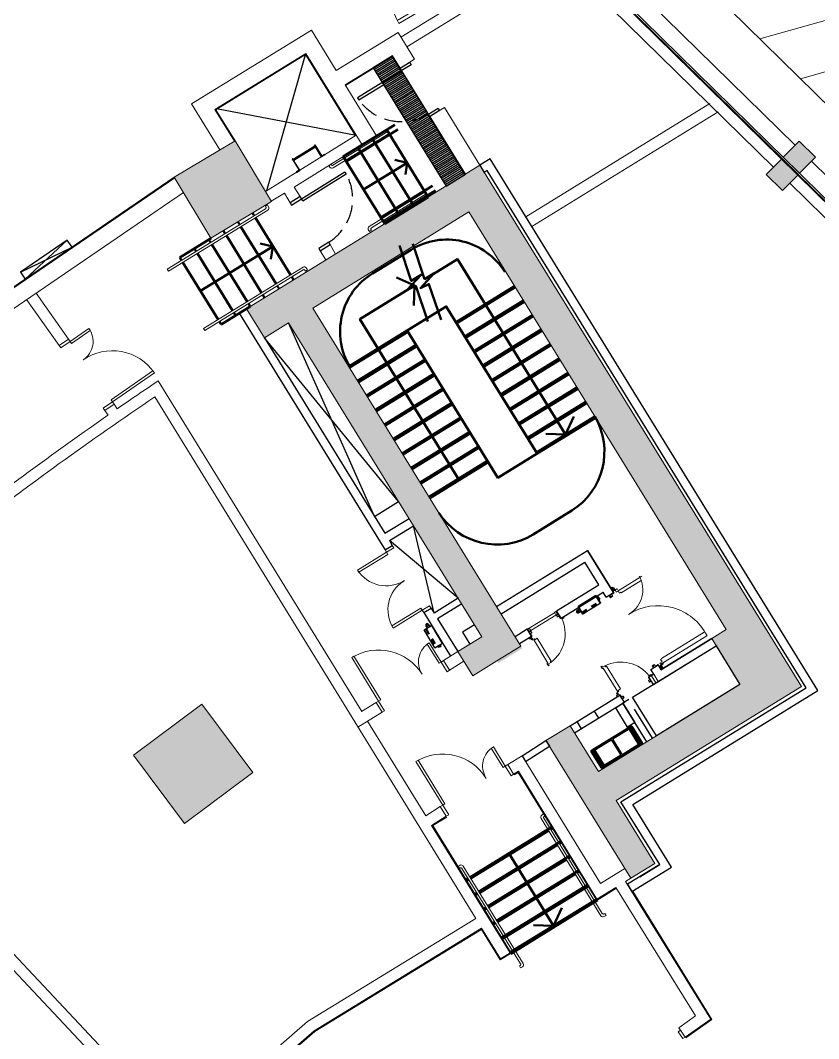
# Model space of a CAD drawing. Header units: centimetres. Extents: x 139057 to 200038, y 34824 to 80516.
# Drawn here: x 166474 to 167881, y 57328 to 59123 of the extents above; entities that cross this region are included whole.
import ezdxf

# ---------------------------------------------------------------- set-up
doc = ezdxf.new("R2010")
doc.units = ezdxf.units.CM
doc.header["$LTSCALE"] = 100
doc.linetypes.add('Dash Small (2)', pattern=[2, 1, -1])
doc.linetypes.add('mech-124$0$HIDDEN2', pattern=[4.7625, 3.175, -1.5875])
doc.layers.get('0').update_dxf_attribs({"lineweight": 0})
for name, color, linetype in [('151_PC_B_L4-9$0$A-SI', 50, 'Continuous'), ('_retini_strutture', 7, 'Continuous'), ('A-50-CAMP-GRIGLIE', 8, 'Continuous'), ('A-CAVEDI', 1, 'Continuous'), ('A-DOOR-INTR', 13, 'Continuous'), ('A-GRAFICA', 253, 'Continuous'), ('A-MCLS3-15', 50, 'Continuous'), ('A-MCLS4-12', 61, 'Continuous'), ('A-SCALE', 5, 'Continuous'), ('A-SI-PORTE', 5, 'Continuous'), ('A-Strutt a vista', 1, 'Continuous'), ('E-FOROMETRIE-FLOR', 1, 'Continuous'), ('mech-124$0$A-DOOR', 1, 'Continuous'), ('mech-124$0$A-DOOR-SWING', 7, 'mech-124$0$HIDDEN2'), ('mech-124$0$A-STEL-MISC', 1, 'Continuous')]:
    doc.layers.add(name, color=color, linetype=linetype)
for name, color, linetype, lineweight in [('410_STRUTTURE_001-AM_0', 7, 'Continuous', 0), ('430_TAVOLATI_001-AM_0', 3, 'Continuous', 0), ('440_SIMBOLI_001-AM_0', 31, 'Continuous', 0), ('441_SERRAMENTI_001-AM_0', 1, 'Continuous', 0), ('448_SCALE_001-AM_0', 216, 'Continuous', 50)]:
    doc.layers.add(name, color=color, linetype=linetype, lineweight=lineweight)
doc.layers.add('A-REI-SHUNT', color=7, linetype='Continuous', true_color=0xf70000)

# ---------------------------------------------------------------- blocks, each defined once
blk = doc.blocks.new('FLPL-A-P1$0$leafmet')
at = {"color": 0, "linetype": 'ByBlock'}
blk.add_lwpolyline([(0, 0), (44, 0), (44, 1), (0, 1)], close=True, dxfattribs=at)
blk = doc.blocks.new('mech-124$0$leafmet')
at = {"color": 0, "linetype": 'ByBlock'}
blk.add_lwpolyline([(0, 0), (44, 0), (44, 1), (0, 1)], close=True, dxfattribs=at)
blk = doc.blocks.new('mech-124$0$900-DOOR')
at = {"layer": 'mech-124$0$A-DOOR', "extrusion": (2.30018e-10, -5.36838e-09, 1)}
blk.add_lwpolyline([(-50, 0), (0, 0), (0, 209), (-50, 209)], close=True, dxfattribs=at)
at = {"layer": 'mech-124$0$A-DOOR', "extrusion": (2.30018e-10, -5.36838e-09, 1), "elevation": 0}
blk.add_lwpolyline([(900, 0), (950, 0), (950, 209), (900, 209)], close=True, dxfattribs=at)
at = {"layer": 'mech-124$0$A-DOOR-SWING'}
blk.add_arc((0, 209, 0), 900, 0, 90, dxfattribs=at)
at = {"layer": 'mech-124$0$A-DOOR', "extrusion": (-2.30018e-10, 5.36838e-09, -1), "yscale": 900.0000000000001, "zscale": -1}
blk.add_blockref('mech-124$0$leafmet', (-44, 209, 0), dxfattribs=at)
blk = doc.blocks.new('mech-124$0$STEL-LAD')
at = {"layer": 'mech-124$0$A-STEL-MISC'}
for p, q in [((391, -585), (258, -156)), ((410, -580), (277, -150))]:
    blk.add_line(p, q, dxfattribs=at)
for points in [[(293, -134), (73, -202), (55, -145), (46, -148), (67, -215), (296, -144), (293, -134)], [(432, -583), (212, -651), (230, -709), (221, -712), (200, -645), (429, -574), (432, -583)]]:
    blk.add_lwpolyline(points, dxfattribs=at)
blk = doc.blocks.new('SHUNT 38x85')
h = blk.add_hatch()
h.set_pattern_fill('ANSI31', color=253, scale=5, angle=-66.1624, style=0)
h.set_pattern_definition([(225, (-1274575.84, 39717847.363), (-11.2253202, 11.2253201), [])])
edge = h.paths.add_edge_path(flags=16)
edge.add_line((-1276695, 39623406), (-1276425, 39623406))
edge.add_arc((-1276425, 39623441), 35, 270, 360)
edge.add_line((-1276390, 39623441), (-1276390, 39624101))
edge.add_arc((-1276425, 39624101), 35, 0, 90)
edge.add_line((-1276425, 39624136), (-1276695, 39624136))
edge.add_arc((-1276695, 39624101), 35, 90, 180)
edge.add_line((-1276730, 39624101), (-1276730, 39623441))
edge.add_arc((-1276695, 39623441), 35, 180, 270)
edge = h.paths.add_edge_path()
edge.add_line((-1276395, 39623344), (-1276728, 39623344))
edge.add_arc((-1276724, 39623369), 25.7, 180.6406, 259.7775, ccw=False)
edge.add_line((-1276750, 39623369), (-1276750, 39624169))
edge.add_arc((-1276725, 39624169), 25, 90, 180, ccw=False)
edge.add_line((-1276725, 39624194), (-1276395, 39624194))
edge.add_arc((-1276395, 39624169), 25, 0, 90, ccw=False)
edge.add_line((-1276370, 39624169), (-1276370, 39623369))
edge.add_arc((-1276395, 39623369), 25, 270, 360, ccw=False)
for points in [[(-1276395, 39623344), (-1276728, 39623344, -0.359711), (-1276750, 39623369), (-1276750, 39624169, -0.414214), (-1276725, 39624194), (-1276395, 39624194, -0.414214), (-1276370, 39624169), (-1276370, 39623369, -0.414214)], [(-1276695, 39623406), (-1276425, 39623406, 0.414214), (-1276390, 39623441), (-1276390, 39624101, 0.414214), (-1276425, 39624136), (-1276695, 39624136, 0.414214), (-1276730, 39624101), (-1276730, 39623441, 0.414214)], [(-1276425, 39624126), (-1276695, 39624126, 0.414214), (-1276720, 39624101), (-1276720, 39623804, 0.414214), (-1276695, 39623779), (-1276425, 39623779, 0.414214), (-1276400, 39623804), (-1276400, 39624101, 0.414214)], [(-1276425, 39624124), (-1276695, 39624124, 0.414214), (-1276717, 39624101), (-1276717, 39623804, 0.414214), (-1276695, 39623781), (-1276425, 39623781, 0.414214), (-1276402, 39623804), (-1276402, 39624101, 0.414214)], [(-1276425, 39623416), (-1276695, 39623416, -0.414214), (-1276720, 39623441), (-1276720, 39623734, -0.414214), (-1276695, 39623759), (-1276425, 39623759, -0.414214), (-1276400, 39623734), (-1276400, 39623441, -0.414214)], [(-1276425, 39623419), (-1276695, 39623419, -0.414214), (-1276717, 39623441), (-1276717, 39623734, -0.414214), (-1276695, 39623756), (-1276425, 39623756, -0.414214), (-1276402, 39623734), (-1276402, 39623441, -0.414214)]]:
    blk.add_lwpolyline(points, format="xyb", close=True)
blk = doc.blocks.new('PORTELLO SCALE')
for p, q in [((-20, 0), (20, 0)), ((0, -20), (0, 20))]:
    blk.add_line(p, q)
blk.add_lwpolyline([(19, 553), (19, 528), (68, 528), (68, 508), (86, 508), (88, 38), (39, 38), (39, 18), (21, 18), (19, 508), (1, 508), (1, 553), (19, 553)])
for points in [[(-33, -44), (-33, -26, -0.414214), (-30, -23), (4, -23, -0.414214), (7, -26), (7, -41, 0.414214), (8, -43), (29, -43, -0.606815), (31, -48), (29, -50, 0.153915), (29, -51), (29, -92, 0.414214), (31, -94), (57, -94, -0.414214), (60, -97), (60, -126, -0.414214), (57, -129), (28, -129), (28, -127), (57, -127, 0.414214), (58, -126), (58, -97, 0.414214), (57, -95), (31, -95, -0.414214), (28, -92), (28, -51, -0.153915), (28, -49), (30, -47, 0.606815), (29, -44), (8, -44, -0.414214), (5, -41), (5, -26, 0.414214), (4, -24), (-30, -24, 0.414214), (-32, -26), (-32, -44)], [(679, -44), (679, -26, 0.414214), (676, -23), (642, -23, 0.414214), (639, -26), (639, -41, -0.414214), (637, -43), (617, -43, 0.606815), (614, -48), (616, -50, -0.153915), (616, -51), (616, -92, -0.414214), (615, -94), (589, -94, 0.414214), (586, -97), (586, -126, 0.414214), (589, -129), (618, -129), (618, -127), (589, -127, -0.414214), (587, -126), (587, -97, -0.414214), (589, -95), (615, -95, 0.414214), (618, -92), (618, -51, 0.153915), (617, -49), (615, -47, -0.606815), (617, -44), (637, -44, 0.414214), (640, -41), (640, -26, -0.414214), (642, -24), (676, -24, -0.414214), (677, -26), (677, -44)]]:
    blk.add_lwpolyline(points, format="xyb", close=True)
for points in [[(57, -126), (23, -126), (23, -96), (57, -96)], [(588, -126), (623, -126), (623, -96), (588, -96)]]:
    blk.add_lwpolyline(points, close=True)
blk.add_circle((0, 0), 12.5)
blk.add_arc((7, -105), 637, 5.5002, 84.5698)
blk = doc.blocks.new('PARAPETTO CAVEDI SCALE')
for p, q in [((-260, 48), (260, 48)), ((-260, 0), (260, 0))]:
    blk.add_line(p, q)
for points in [[(-300, -8), (-293, -8), (-293, 56), (-300, 56)], [(-293, -3), (-260, -3), (-260, 51), (-293, 51)], [(293, -3), (260, -3), (260, 51), (293, 51)], [(300, -8), (293, -8), (293, 56), (300, 56)]]:
    blk.add_lwpolyline(points, close=True)
blk = doc.blocks.new('A$C5C393079')
at = {"linetype": 'Continuous'}
for p, q in [((-210, 112, 0), (-185, 112, 0)), ((-210, 87, 0), (-210, 112, 0)), ((-210, 87, 0), (-210, 62, 0)), ((-210, 62, 0), (-202, 62, 0)), ((-210, 62, 0), (-185, 62, 0)), ((-202, 62, 0), (-202, 112, 0)), ((-185, 159, 0), (185, 159, 0)), ((-185, 159, 0), (-185, 3, 0)), ((-185, 156, 0), (185, 156, 0)), ((-185, 3, 0), (-185, 0, 0)), ((-171, 3, 0), (-185, 3, 0)), ((-185, 0, 0), (185, 0, 0)), ((-182, 0, 0), (-182, 159, 0)), ((185, 3, 0), (171, 3, 0)), ((182, 159, 0), (182, 0, 0)), ((185, 0, 0), (185, 159, 0)), ((234, 112, 0), (185, 112, 0)), ((234, 62, 0), (185, 62, 0))]:
    blk.add_line(p, q, dxfattribs=at)
at = {"linetype": 'Dash Small (2)'}
for p, q in [((182, 42, 0), (-182, 42, 0)), ((182, 28, 0), (-182, 28, 0)), ((171, 3, 0), (-171, 3, 0))]:
    blk.add_line(p, q, dxfattribs=at)
at = {"linetype": 'Continuous'}
for centre, major_axis, start_param, end_param in [((234, 87, 0), (24.9, -0.4), 0.015483, 6.298668), ((246, 75, 0), (16.8, 0.3), 2.266962, 3.960599), ((223, 99, 0), (16.8, -1), -0.754452, 0.894943)]:
    blk.add_ellipse(centre, major_axis=major_axis, ratio=1, start_param=start_param, end_param=end_param, dxfattribs=at)
blk = doc.blocks.new('A$C4AE13D6C')
for p, q in [((-801, -710, 0), (-162, -110, 0)), ((-757, -754, 0), (-124, -159, 0)), ((-148, -104, 0), (-157, -113, 0)), ((-132, -149, 0), (-157, -123, 0)), ((-146, -104, 0), (-156, -114, 0)), ((-131, -148, 0), (-156, -122, 0)), ((-151, -94, 0), (-148, -88, 0)), ((-149, -95, 0), (-147, -90, 0)), ((-148, -104, 0), (-149, -103, 0)), ((-146, -104, 0), (-148, -102, 0)), ((-132, -149, 0), (-131, -148, 0))]:
    blk.add_line(p, q)
at = {"elevation": 0}
blk.add_lwpolyline([(-124, -89), (-123, -91), (-102, -71), (-99, 23), (-101, 23), (-104, -70), (-124, -89)], dxfattribs=at)
for points in [[(-69, -44), (-74, -39, -0.414214), (-74, -34), (-67, -28, -0.414214), (-62, -28), (-42, -50, -0.414214), (-42, -54), (-68, -78, -0.414214), (-72, -78), (-74, -76, -0.414214), (-74, -71), (-73, -71, 0.414214), (-73, -69), (-79, -63, 0.414214), (-81, -63), (-90, -71, -0.414214), (-94, -71), (-95, -70, 0.414214), (-97, -70), (-121, -93, 0.414214), (-121, -94), (-120, -95, -0.414214), (-120, -99), (-127, -106, -0.414214), (-131, -106), (-163, -72, -0.414214), (-163, -68), (-156, -62, -0.414214), (-151, -62), (-150, -63), (-151, -65)], [(-69, -44), (-67, -42), (-72, -37, -0.414214), (-72, -36), (-65, -29, -0.414214), (-64, -29), (-43, -51, -0.414214), (-43, -53), (-69, -77, -0.414214), (-71, -77), (-73, -74, -0.414214), (-73, -73), (-72, -72, 0.414214), (-72, -68), (-78, -61, 0.414214), (-82, -61), (-91, -70, -0.414214), (-93, -70), (-94, -69, 0.414214), (-98, -69), (-122, -91, 0.414214), (-122, -96), (-122, -97, -0.414214), (-122, -98), (-128, -104, -0.414214), (-130, -104), (-161, -71, -0.414214), (-161, -70), (-154, -63, -0.414214), (-153, -63), (-151, -65)]]:
    blk.add_lwpolyline(points, format="xyb", dxfattribs=at)
for points in [[(543, -697), (548, -703, 0.414214), (552, -703), (559, -697, 0.414214), (559, -692), (539, -671, 0.414214), (535, -671), (510, -694, 0.414214), (510, -699), (512, -701, 0.414214), (516, -701), (517, -700, -0.414214), (518, -700), (524, -707, -0.414214), (524, -708), (515, -716, 0.414214), (515, -721), (516, -721, -0.414214), (516, -723), (493, -745, -0.414214), (491, -745), (490, -744, 0.414214), (486, -744), (480, -750, 0.414214), (480, -754), (510, -786, 0.414214), (514, -786), (521, -780, 0.414214), (521, -776), (519, -775), (518, -776)], [(543, -697), (544, -696), (549, -701, 0.414214), (551, -701), (557, -695, 0.414214), (557, -694), (537, -673, 0.414214), (536, -673), (511, -696, 0.414214), (511, -697), (513, -699, 0.414214), (515, -699), (515, -699, -0.414214), (520, -699), (526, -705, -0.414214), (525, -710), (517, -718, 0.414214), (517, -719), (517, -720, -0.414214), (517, -724), (494, -746, -0.414214), (490, -746), (489, -745, 0.414214), (488, -745), (481, -751, 0.414214), (481, -753), (511, -785, 0.414214), (513, -785), (519, -779, 0.414214), (519, -777), (518, -776)]]:
    blk.add_lwpolyline(points, format="xyb")
blk.add_circle((-152, -99, 0), 5.17)
at = {"extrusion": (2.77847e-08, 9.48906e-09, 1)}
for radius in [6.73, 5.17]:
    blk.add_arc((-152, -118, 0), radius, 133.223, 223.223, dxfattribs=at)
blk.add_arc((-141, -73, 0), 918, 223.9566, 313.0295)
at = {"layer": 'A-DOOR-INTR'}
for p, q in [((-151, -106, 0), (-163, -118, 0)), ((-163, -118, 0), (-124, -159, 0)), ((-152, -105, 0), (-151, -106, 0))]:
    blk.add_line(p, q, dxfattribs=at)
blk.add_arc((-148, -127, 0), 22.5, 98.8026, 129.1465, dxfattribs=at)

msp = doc.modelspace()

# ---------------------------------------------------------------- hatches: boundary and pattern name
at = {"layer": '410_STRUTTURE_001-AM_0'}
for points in [[(166916.9, 58803.7), (166852.7, 58911), (166745.5, 58846.8), (166809.7, 58739.5)], [(167846.6, 58910.4), (167818.6, 58881.9), (167847.1, 58853.9), (167875.1, 58882.4)], [(167788.6, 58851.3), (167817.1, 58823.3), (167845.1, 58851.8), (167816.6, 58879.8)], [(166793.9, 57917.5), (166673.8, 57827.6), (166763.7, 57707.5), (166883.8, 57797.4)]]:
    msp.add_hatch(color=256, dxfattribs=at).paths.add_polyline_path(points)
at = {"layer": '_retini_strutture'}
msp.add_hatch(color=256, dxfattribs=at).paths.add_polyline_path([(167283.8, 58868.4), (166872.5, 58615.1), (166904, 58564), (166946.6, 58590.2), (167287.5, 58036.8), (167244.9, 58010.6), (167271.2, 57968), (167313.7, 57994.2), (167316.4, 57990), (167358.9, 58016.2), (166989.1, 58616.5), (167264.2, 58785.9), (167718.2, 58048.9), (167692.6, 58033.1), (167742.1, 57952.8), (167492.7, 57799.1), (167442.8, 57880), (167400.5, 57853.3), (167549.8, 57611.1), (167592.3, 57637.3), (167524.1, 57748), (167850.2, 57948.9)])
at = {"layer": 'A-50-CAMP-GRIGLIE'}
h = msp.add_hatch(dxfattribs=at)
h.set_pattern_fill('ANSI31', color=256, angle=420.66, style=0)
h.set_pattern_definition([(31.633, (167224.3188, 58831.3354), (-1.665212, 2.703274), [])])
h.paths.add_polyline_path([(167224.3, 58831.3), (167258.4, 58852.3), (167129.9, 59060.9), (167095.8, 59039.9)])

# ---------------------------------------------------------------- linework, layer by layer
at = {"layer": '410_STRUTTURE_001-AM_0', "elevation": 0}
for points in [[(166852.7, 58911), (166745.5, 58846.8), (166809.7, 58739.5), (166916.9, 58803.7)], [(167847.1, 58853.9), (167875.1, 58882.4), (167846.6, 58910.4), (167818.6, 58881.9)], [(167817.1, 58823.3), (167845.1, 58851.8), (167816.6, 58879.8), (167788.6, 58851.3)], [(166763.7, 57707.5), (166883.8, 57797.4), (166793.9, 57917.5), (166673.8, 57827.6)]]:
    msp.add_lwpolyline(points, close=True, dxfattribs=at)
msp.add_lwpolyline([(167742.3, 57952.4), (167492.9, 57798.8), (167443, 57879.7), (167400.4, 57853.4), (167549.9, 57610.8), (167592.5, 57637), (167524.3, 57747.7), (167850.4, 57948.6), (167284, 58868.1), (166872.8, 58614.8), (166904.2, 58563.7), (166946.8, 58589.9), (167287.7, 58036.5), (167245.1, 58010.3), (167271.4, 57967.7), (167313.9, 57993.9), (167356.4, 58020.1), (166989.4, 58616.1), (167264.4, 58785.5), (167718, 58049.1), (167692.5, 58033.3), (167742.3, 57952.4)], dxfattribs=at)
at = {"layer": '430_TAVOLATI_001-AM_0'}
for p, q in [((167155.4, 59076.6, 0), (167419.6, 59239.4, 0)), ((166987, 59106.2, 0), (166775.6, 58976, 0)), ((167030.8, 59035.1, 0), (166987, 59106.2, 0)), ((167030.8, 59035.1, 0), (167139.7, 59102.2, 0)), ((167139.7, 59102.2, 0), (167168.9, 59054.7, 0)), ((166977.2, 59064.9, 0), (166816.9, 58966.2, 0)), ((166976.7, 59062.9, 0), (166819, 58965.7, 0)), ((167064.7, 58920, 0), (166976.7, 59062.9, 0)), ((167076.5, 58903.8, 0), (166977.2, 59064.9, 0)), ((167046.5, 59009.6, 0), (167129.9, 59060.9, 0)), ((167129.9, 59060.9, 0), (167143.4, 59039, 0)), ((167168.9, 59054.7, 0), (167143.3, 59038.9, 0)), ((167101.9, 58919.6, 0), (167046.5, 59009.6, 0)), ((166825.7, 58894.8, 0), (166775.6, 58976, 0)), ((166851.4, 58910.2, 0), (166816.9, 58966.2, 0)), ((166852.7, 58911, 0), (166819, 58965.7, 0)), ((167221.4, 58969.5, 0), (167195.8, 58953.8, 0)), ((167221.4, 58969.5, 0), (167283.9, 58868, 0)), ((167364.9, 58776.8, 0), (167689.3, 58976.7, 0)), ((167195.8, 58953.8, 0), (167258.4, 58852.3, 0)), ((167375.4, 58759.8, 0), (167704, 58962.2, 0)), ((166906.2, 58821.6, 0), (167066, 58920.8, 0)), ((166956.9, 58829.5, 0), (167101.9, 58919.6, 0)), ((167075.2, 58903, 0), (167075.2, 58903, 0)), ((166306.6, 58547.4, 0), (166745.5, 58846.8, 0)), ((166307.4, 58546.2, 0), (166746.3, 58845.5, 0)), ((166325.4, 58522.1, 0), (166761.7, 58819.8, 0)), ((166916.5, 58804.4, 0), (166939.8, 58818.9, 0)), ((166949.5, 58801.6, 0), (166939.8, 58818.9, 0)), ((166967.3, 58812.7, 0), (166956.9, 58829.5, 0)), ((166950.2, 58802.1, 0), (166967.3, 58812.6, 0)), ((167002.6, 58716.9, 0), (167019.6, 58727.4, 0)), ((167002.6, 58716.8, 0), (167012.5, 58700.9, 0)), ((167020.3, 58727.9, 0), (167029.6, 58711.4, 0)), ((166559.2, 58561.5, 0), (166501.9, 58642.5, 0)), ((166542.8, 58550.1, 0), (166485.3, 58631.2, 0)), ((166872.9, 58614.9, 0), (166860, 58606.9, 0)), ((167075.8, 57904.5, 0), (166717.3, 58487.8, 0)), ((166645.1, 58438.5, 0), (166639.4, 58446.7, 0)), ((167058.8, 57894.1, 0), (166711.2, 58459.5, 0)), ((166628.7, 58427.1, 0), (166622.9, 58435.3, 0)), ((167245.1, 58010.3, 0), (167220, 57994.6, 0)), ((167220, 57994.6, 0), (167230.5, 57977.5, 0)), ((167255.6, 57993.3, 0), (167230.5, 57977.5, 0)), ((166008.2, 57960.4, 0), (166757.3, 57163.4, 0)), ((165993.7, 57946.7, 0), (166742.3, 57150.3, 0)), ((167111.7, 57903.5, 0), (167069.2, 57877.1, 0)), ((167101.2, 57920.5, 0), (167075.6, 57904.9, 0)), ((167276.6, 57539.6, 0), (167058.7, 57894.1, 0)), ((167188.6, 57721, 0), (167086.2, 57887.6, 0)), ((167358.2, 57826.8, 0), (167333, 57811.1, 0)), ((167496.7, 57601.5, 0), (167358.2, 57826.8, 0)), ((167333, 57811.1, 0), (167343.5, 57794.1, 0)), ((167351.8, 57799.3, 0), (167343.5, 57794.1, 0)), ((167490.3, 57573.9, 0), (167351.8, 57799.3, 0)), ((167214.2, 57737.1, 0), (167188.6, 57721, 0)), ((167224.7, 57720, 0), (167199, 57704, 0)), ((167304.1, 57533, 0), (167199, 57704, 0)), ((167539.5, 57627.8, 0), (167496.7, 57601.5, 0)), ((167549.9, 57610.8, 0), (167539.5, 57627.8, 0)), ((167549.9, 57610.8, 0), (167540.7, 57605.1, 0)), ((167523.7, 57594.6, 0), (167490.3, 57573.9, 0)), ((167320.3, 57468.8, 0), (167337.3, 57479.3, 0)), ((167634.4, 57347.1, 0), (167645.9, 57330.8, 0))]:
    msp.add_line(p, q, dxfattribs=at)
at = {"layer": '430_TAVOLATI_001-AM_0', "elevation": 0}
for points in [[(167967.4, 58729.4), (166726.9, 59947.9)], [(167816.6, 58879.8), (167416.5, 59272.6)], [(167801.5, 58864.4), (167401.4, 59257.3)], [(167144.9, 59093.7), (167231.1, 59146.8), (167217.6, 59167.8), (167234.4, 59178.6), (167248.1, 59157.3)], [(167143.4, 59039), (167142.1, 59038.2), (167129.4, 59058.8), (167047.3, 59008.3)], [(167195.8, 58953.8), (167194.6, 58953), (167257.1, 58851.5)], [(168152.9, 58426.2), (167966.8, 58732.2), (167845, 58851.8)], [(167967.4, 58729.4), (167949.8, 58718.7), (167830, 58836.4)], [(167111.7, 57903.5), (167101.2, 57920.5)], [(167344.3, 57792.8), (167351.3, 57797.1), (167490.2, 57571.5), (167524.5, 57593.3)], [(167224.7, 57720), (167214.2, 57737.1)], [(166067.5, 56352.6), (166214, 56596.3), (166590.5, 56989.4), (166993, 57340.5), (167286.7, 57520.6), (167319.7, 57466.7), (167339.3, 57478.7), (167306.2, 57532.5), (167201, 57703.6), (167225.5, 57718.7)], [(167645.9, 57330.8), (167690.8, 57362.4), (167540.7, 57605.1)], [(167634.4, 57347.1), (167663.9, 57367.9), (167523.7, 57594.6)], [(167553.2, 57588), (167692.9, 57361.9), (167646.8, 57329.5)], [(167320.3, 57468.8), (167287.1, 57522.6), (166992.1, 57341.7), (166589.5, 56990.5), (166212.8, 56597.2), (166067, 56354.6), (166050, 56364.9), (166197.4, 56610.5), (166575, 57004.4), (166980.2, 57357.9), (167276.6, 57539.6)], [(167337.3, 57479.3), (167304.1, 57533), (167304.1, 57533)]]:
    msp.add_lwpolyline(points, dxfattribs=at)
at = {"layer": '430_TAVOLATI_001-AM_0'}
for radius, start, end in [(6933.5, 123.93864, 124.66053), (6913.5, 124.11138, 127.51717), (6933.5, 124.82582, 127.51995)]:
    msp.add_arc((170588.3, 52735.5, 0), radius, start, end, dxfattribs=at)
at = {"layer": '440_SIMBOLI_001-AM_0', "elevation": 0, "flags": 128}
msp.add_lwpolyline([(167905.5, 58964.8), (166878.3, 59973.7)], dxfattribs=at)
at = {"layer": '440_SIMBOLI_001-AM_0', "elevation": 0}
for points in [[(168022.7, 59340.3), (167971.4, 59145.3), (167777.4, 59090.6)], [(168094, 59270.2), (168042.7, 59075.3), (167848.7, 59020.5)]]:
    msp.add_lwpolyline(points, dxfattribs=at)
at = {"layer": '441_SERRAMENTI_001-AM_0'}
for p, q in [((167569.5, 58143.4, 0), (167527.7, 58117.6, 0)), ((167518.1, 58120.8, 0), (167518, 58120.7, 0)), ((167518, 58120.7, 0), (167519.6, 58118, 0)), ((167518.1, 58122.2, 0), (167519, 58122.7, 0)), ((167519.8, 58118.1, 0), (167518.1, 58120.8, 0)), ((167519.8, 58122.5, 0), (167521.5, 58119.8, 0)), ((167520.3, 58118.5, 0), (167521.1, 58118.6, 0)), ((167525.1, 58120.9, 0), (167522.8, 58119.5, 0)), ((167526.5, 58119.9, 0), (167525.9, 58120.7, 0)), ((167568, 58135.9, 0), (167532.8, 58114.2, 0)), ((167511.7, 58108.9, 0), (167515.6, 58111.3, 0)), ((167513.9, 58105.3, 0), (167511.7, 58108.9, 0)), ((167512.9, 58109.3, 0), (167514.4, 58106.8, 0)), ((167513.1, 58109.6, 0), (167513, 58109.7, 0)), ((167514.6, 58107, 0), (167513.1, 58109.4, 0)), ((167517.5, 58107.5, 0), (167513.9, 58105.3, 0)), ((167517.2, 58108.4, 0), (167514.7, 58106.9, 0)), ((167514.8, 58106.8, 0), (167517.3, 58108.3, 0)), ((167516, 58110.6, 0), (167515.6, 58111.3, 0)), ((167515.9, 58110.8, 0), (167517.2, 58108.6, 0)), ((167517.2, 58111.9, 0), (167516, 58111.2, 0)), ((167517.4, 58108.7, 0), (167516.1, 58110.9, 0)), ((167517.1, 58108.1, 0), (167517.5, 58107.5, 0)), ((167517.3, 58112.4, 0), (167517.2, 58111.9, 0)), ((167518, 58112.8, 0), (167517.3, 58112.4, 0)), ((167517.3, 58111.8, 0), (167517.5, 58112.2, 0)), ((167517.5, 58112.2, 0), (167518.1, 58112.6, 0)), ((167518.5, 58112.7, 0), (167518, 58112.8, 0)), ((167518.1, 58112.6, 0), (167518.5, 58112.5, 0)), ((167518.2, 58116.6, 0), (167520.1, 58113.6, 0)), ((167519.6, 58117.8, 0), (167518.3, 58117, 0)), ((167520.2, 58113.7, 0), (167518.3, 58116.7, 0)), ((167518.4, 58116.9, 0), (167519.7, 58117.7, 0)), ((167519.4, 58113.3, 0), (167518.5, 58112.7, 0)), ((167518.5, 58112.5, 0), (167519.5, 58113.1, 0)), ((167520, 58113.4, 0), (167519.5, 58113.4, 0)), ((167519.5, 58113.1, 0), (167520, 58113.2, 0)), ((167523.2, 58117.9, 0), (167522.6, 58118.3, 0)), ((167524.1, 58115.4, 0), (167522.8, 58117.6, 0)), ((167527.7, 58117.6, 0), (167524.1, 58115.4, 0)), ((167530.2, 58113.6, 0), (167527.7, 58117.6, 0)), ((167532.4, 58114.9, 0), (167530.2, 58113.6, 0)), ((167532.8, 58114.2, 0), (167532.4, 58114.9, 0)), ((167684.1, 58038, 0), (167602.7, 57987.9, 0)), ((167679.4, 58044.7, 0), (167604.2, 57998.3, 0)), ((167604.6, 57997.7, 0), (167602.4, 57996.4, 0)), ((167602.4, 57996.4, 0), (167604.9, 57992.3, 0)), ((167604.2, 57998.3, 0), (167604.6, 57997.7, 0)), ((167591.3, 57987.7, 0), (167587.7, 57985.5, 0)), ((167587.7, 57985.5, 0), (167589.9, 57981.9, 0)), ((167590.8, 57982.8, 0), (167589.3, 57985.3, 0)), ((167589.4, 57985.7, 0), (167591.9, 57987.2, 0)), ((167592, 57987, 0), (167589.5, 57985.5, 0)), ((167589.5, 57985.4, 0), (167591, 57982.9, 0)), ((167589.9, 57981.9, 0), (167593.8, 57984.3, 0)), ((167591.2, 57982.9, 0), (167591.3, 57982.7, 0)), ((167591.7, 57987.1, 0), (167591.3, 57987.7, 0)), ((167593.5, 57984.8, 0), (167592.1, 57987, 0)), ((167592.3, 57987.1, 0), (167593.7, 57984.9, 0)), ((167593.4, 57985, 0), (167593.8, 57984.3, 0)), ((167595.1, 57985.4, 0), (167593.9, 57984.7, 0)), ((167595.1, 57985.6, 0), (167595.5, 57985.6, 0)), ((167595.5, 57985.3, 0), (167595.1, 57985.4, 0)), ((167595.5, 57985.6, 0), (167596.1, 57985.9, 0)), ((167596.3, 57985.8, 0), (167595.5, 57985.3, 0)), ((167596.1, 57985.9, 0), (167596.2, 57986.4, 0)), ((167596.2, 57986.4, 0), (167597.2, 57987, 0)), ((167596.4, 57986.2, 0), (167596.3, 57985.8, 0)), ((167597.3, 57986.8, 0), (167596.4, 57986.2, 0)), ((167597.2, 57987, 0), (167597.5, 57987.4, 0)), ((167597.7, 57987.3, 0), (167597.4, 57986.9, 0)), ((167599.7, 57984.2, 0), (167597.8, 57987.3, 0)), ((167598, 57987.4, 0), (167599.9, 57984.3, 0)), ((167600, 57984.3, 0), (167601.4, 57985.1, 0)), ((167601.5, 57984.9, 0), (167600.1, 57984.1, 0)), ((167604.9, 57992.3, 0), (167601.3, 57990.1, 0)), ((167601.3, 57990.1, 0), (167602.7, 57987.9, 0)), ((167603.3, 57982.2, 0), (167601.6, 57984.9, 0)), ((167602.4, 57985.3, 0), (167602.8, 57985.9, 0)), ((167603.1, 57988.2, 0), (167603.2, 57987.4, 0)), ((167603.4, 57982.3, 0), (167603.3, 57982.2, 0)), ((167605.7, 57983, 0), (167604, 57985.7, 0)), ((167606.7, 57988.5, 0), (167604.3, 57987, 0)), ((167604.7, 57981.6, 0), (167605.5, 57982.2, 0)), ((167606.4, 57990.2, 0), (167606.9, 57989.3, 0))]:
    msp.add_line(p, q, dxfattribs=at)
at = {"layer": '441_SERRAMENTI_001-AM_0', "elevation": 0}
for points in [[(167124, 58923.8), (167025.4, 58863.1, -0.41432), (167019.6, 58864.4), (167017.6, 58867.7), (167021.2, 58869.9), (167022.1, 58868.4, 0.421341), (167025, 58867.8), (167121.7, 58927.4)], [(167187.4, 58820.9), (167088.8, 58760.1, 0.41432), (167087.4, 58754.4), (167089.4, 58751.1), (167092.9, 58753.3), (167092.1, 58754.8, -0.421341), (167092.8, 58757.7), (167189.6, 58817.3)], [(166735.1, 58680.9), (166910.3, 58788.9, 0.41432), (166911.7, 58794.6), (166909.7, 58797.9), (166906.1, 58795.7), (166907, 58794.2, -0.421341), (166906.3, 58791.3), (166732.9, 58684.5), (166735.1, 58680.9)], [(166797.1, 58580.2), (166972.3, 58688.2, -0.41432), (166978.1, 58686.8), (166980.1, 58683.6), (166976.5, 58681.4), (166975.7, 58682.8, 0.421341), (166972.7, 58683.5), (166799.3, 58576.7), (166797.1, 58580.2)], [(167517.9, 58121.2), (167517.7, 58121.1), (167517.3, 58121.7, 0.414214), (167517.2, 58121.7), (167515.9, 58120.9, 0.414214), (167515.8, 58120.8), (167515.9, 58120.6), (167515.8, 58120.5), (167515.7, 58120.6, -0.399644), (167515.8, 58121.1), (167517.1, 58121.9, -0.341275), (167517.5, 58121.9), (167517.9, 58121.2)], [(167603.7, 57981.9), (167603.5, 57981.8), (167603.9, 57981.2, -0.414214), (167603.9, 57981), (167602.5, 57980.2, -0.414214), (167602.4, 57980.2), (167602.3, 57980.4), (167602.1, 57980.3), (167602.2, 57980.2, 0.399644), (167602.6, 57980), (167604, 57980.9, 0.341275), (167604.1, 57981.2), (167603.7, 57981.9)], [(167391.7, 57716.3, -0.414214), (167393.1, 57722.1), (167396.3, 57724.1), (167398.5, 57720.5), (167397, 57719.6, 0.421341), (167396.4, 57716.7), (167499.7, 57548.6, 0.414214), (167502.6, 57547.9), (167504.1, 57548.8), (167506.3, 57545.2), (167503, 57543.2, -0.414214), (167497.2, 57544.6), (167391.7, 57716.3)], [(167254.8, 57632.2, 0.414214), (167249, 57633.5), (167245.8, 57631.6), (167248, 57628), (167249.4, 57628.9, -0.421341), (167252.3, 57628.1), (167355.7, 57460, -0.414214), (167355, 57457.1), (167353.5, 57456.2), (167355.7, 57452.7), (167359, 57454.6, 0.414214), (167360.3, 57460.4), (167254.8, 57632.2)]]:
    msp.add_lwpolyline(points, format="xyb", dxfattribs=at)
for points in [[(166564.6, 58553.8), (166597.5, 58576.6), (166594.9, 58580.2), (166562.1, 58557.4)], [(166559.2, 58561.5), (166562.1, 58557.4), (166545.6, 58546), (166542.8, 58550.1)], [(166620.1, 58439.4), (166622.9, 58435.3), (166639.4, 58446.7), (166636.5, 58450.8)], [(167212, 57989.7), (167191, 58023.7), (167194.8, 58026), (167215.7, 57992)], [(167226.2, 57974.9), (167230.5, 57977.5), (167220, 57994.6), (167215.7, 57992)], [(167593.9, 57955), (167598.2, 57957.6), (167590.3, 57970.4), (167586.1, 57967.8)], [(167325, 57806.2), (167304.1, 57840.3), (167307.8, 57842.6), (167328.8, 57808.5)], [(167339.2, 57791.5), (167343.5, 57794.1), (167333, 57811.1), (167328.8, 57808.5)], [(167633.1, 57340.2), (167637.2, 57343.1), (167645.9, 57330.8), (167641.8, 57327.9)]]:
    msp.add_lwpolyline(points, close=True, dxfattribs=at)
for points in [[(167129.7, 58197.6), (167132.4, 58193.3), (167119.6, 58185.5), (167117, 58189.7)], [(167520.5, 58118.2), (167519.9, 58117.8), (167517.3, 58122.1), (167515.4, 58120.9), (167514.5, 58122.4), (167517, 58123.9), (167520.5, 58118.2)], [(167185.2, 58079), (167182.5, 58083.3), (167195.3, 58091.2), (167197.9, 58086.9)], [(167602.2, 57985.6), (167601.6, 57985.2), (167604.2, 57981), (167602.3, 57979.8), (167603.2, 57978.3), (167605.7, 57979.9), (167602.2, 57985.6)], [(167101.2, 57920.5), (167105.5, 57923.1), (167115.9, 57906.1), (167111.7, 57903.5)], [(167214.2, 57737.1), (167218.5, 57739.7), (167229, 57722.6), (167224.7, 57720)]]:
    msp.add_lwpolyline(points, dxfattribs=at)
at = {"layer": '441_SERRAMENTI_001-AM_0'}
for centre in [(167522, 58119, 0), (167603.5, 57986.5, 0)]:
    msp.add_circle(centre, 0.95, dxfattribs=at)
for centre, radius, start, end in [((166563.1, 58557.2, 0), 39.3, 304.3199, 35.7722), ((166636.5, 58450.8, 0), 90, 34.7442, 124.7442), ((167119.1, 58186.3, 0), 60, 212.4977, 302.4977), ((167522, 58119, 0), 49.1, 301.4182, 29.7659), ((167182, 58084.1, 0), 60, 122.4977, 212.4977), ((167519.3, 58122.2, 0), 0.574, 31.6354, 121.6354), ((167525.4, 58120.4, 0), 0.574, 31.6354, 121.6358), ((167513.2, 58109.5, 0), 0.3, 121.6354, 211.6337), ((167513.2, 58109.5, 0), 0.1, 121.6354, 211.6354), ((167514.7, 58107, 0), 0.3, 211.6354, 301.6354), ((167514.7, 58107, 0), 0.1, 211.6354, 301.6354), ((167516.1, 58111, 0), 0.3, 121.6354, 211.6354), ((167516.1, 58111, 0), 0.1, 121.6354, 211.6354), ((183926.7, 31472.9, 0), 31287.4, 121.63273, 121.63544), ((167517.2, 58108.5, 0), 0.1, 301.6354, 31.6354), ((167517.2, 58108.5, 0), 0.3, 301.6354, 31.6406), ((167518.4, 58116.8, 0), 0.3, 121.6354, 211.6354), ((167518.4, 58116.8, 0), 0.1, 121.6354, 211.6354), ((167519.6, 58113.1, 0), 0.298, 96.1005, 121.6354), ((167519.5, 58117.9, 0), 0.1, 301.6354, 31.6354), ((167519.5, 58117.9, 0), 0.3, 301.6354, 31.6354), ((167520, 58113.5, 0), 0.304, 277.1896, 30.545), ((167520, 58113.5, 0), 0.1, 276.1005, 31.6354), ((167598, 57994.8, 0), 96.5, 26.6849, 122.7023), ((167105.4, 57923.2, 0), 90, 31.5889, 121.5889), ((167215.7, 57992, 0), 40, 121.5854, 211.5889), ((167589.6, 57985.4, 0), 0.3, 121.6306, 211.6306), ((167589.6, 57985.4, 0), 0.1, 121.6306, 211.6306), ((167591.1, 57983, 0), 0.3, 211.6323, 301.6306), ((167591.1, 57983, 0), 0.1, 211.6306, 301.6306), ((167592.1, 57986.9, 0), 0.3, 31.6254, 121.6306), ((167592.1, 57986.9, 0), 0.1, 31.6306, 121.6306), ((167593.8, 57984.9, 0), 0.3, 211.6306, 301.6306), ((167593.8, 57984.9, 0), 0.1, 211.6306, 301.6306), ((151185.4, 84624.4, 0), 31287.4, 301.63056, 301.63327), ((167597.2, 57987, 0), 0.298, 301.6306, 327.1655), ((167597.8, 57987.2, 0), 0.304, 32.721, 146.0764), ((167597.8, 57987.2, 0), 0.1, 31.6306, 147.1655), ((167600, 57984.4, 0), 0.3, 211.6306, 301.6306), ((167600, 57984.4, 0), 0.1, 211.6306, 301.6306), ((167601.5, 57984.8, 0), 0.3, 31.6306, 121.6306), ((167601.5, 57984.8, 0), 0.1, 31.6306, 121.6306), ((167605.2, 57982.7, 0), 0.574, 301.6306, 31.6306), ((167606.4, 57989, 0), 0.574, 301.6302, 31.6306), ((167328.8, 57808.5, 0), 40, 121.5854, 211.5889), ((167218.5, 57739.7, 0), 90, 31.5889, 121.5889)]:
    msp.add_arc(centre, radius, start, end, dxfattribs=at)
at = {"layer": '448_SCALE_001-AM_0', "linetype": 'Continuous'}
for p, q in [((167043.3, 58883.1, 0), (167134.3, 58939.2, 0)), ((167048.5, 58874.6, 0), (167139.6, 58930.7, 0)), ((167119.9, 58930.3, 0), (167192.8, 58811.9, 0)), ((167094.2, 58914.8, 0), (167167.3, 58796.2, 0)), ((167068.7, 58899, 0), (167141.7, 58780.5, 0)), ((167043.3, 58883.1, 0), (167116.2, 58764.7, 0)), ((167109.5, 58775.6, 0), (167200.6, 58831.7, 0)), ((167114.7, 58767.1, 0), (167205.8, 58823.2, 0)), ((167116.2, 58764.7, 0), (167192.8, 58811.9, 0)), ((166883.1, 58783.8, 0), (166885.7, 58779.6, 0)), ((166857.6, 58768.1, 0), (166860.2, 58763.9, 0)), ((166888.4, 58775.3, 0), (166950.4, 58674.6, 0)), ((166832, 58752.4, 0), (166834.7, 58748.1, 0)), ((166862.8, 58759.6, 0), (166924.8, 58658.9, 0)), ((166755.4, 58705.2, 0), (166810.7, 58739.3, 0)), ((166806.5, 58736.6, 0), (166809.1, 58732.4, 0)), ((166837.3, 58743.9, 0), (166899.3, 58643.2, 0)), ((166780.9, 58720.9, 0), (166783.6, 58716.7, 0)), ((166786.2, 58712.4, 0), (166848.2, 58611.7, 0)), ((166791.7, 58646.2, 0), (166919.4, 58724.9, 0)), ((166811.7, 58728.1, 0), (166873.8, 58627.4, 0)), ((166755.4, 58705.2, 0), (166758.4, 58700.2, 0)), ((166760.6, 58696.7, 0), (166822.7, 58596, 0)), ((166952.6, 58671.1, 0), (166955.8, 58665.9, 0)), ((166901.5, 58639.6, 0), (166904.7, 58634.4, 0)), ((166927, 58655.3, 0), (166930.2, 58650.2, 0)), ((167241.9, 58591.4, 0), (167344.9, 58654.8, 0)), ((167243.2, 58589.3, 0), (167346.2, 58652.7, 0)), ((166876, 58623.9, 0), (166879.1, 58618.7, 0)), ((167257.6, 58565.8, 0), (167360.6, 58629.3, 0)), ((167258.9, 58563.7, 0), (167361.9, 58627.2, 0)), ((166828.1, 58587.2, 0), (166879.1, 58618.7, 0)), ((166850.4, 58608.1, 0), (166853.6, 58603, 0)), ((167273.3, 58540.3, 0), (167376.4, 58603.8, 0)), ((166824.9, 58592.4, 0), (166828.1, 58587.2, 0)), ((167274.6, 58538.2, 0), (167377.7, 58601.6, 0)), ((167155.8, 58576.6, 0), (167052.8, 58513.1, 0)), ((167157.2, 58574.4, 0), (167054.1, 58511, 0)), ((167289.1, 58514.8, 0), (167392.1, 58578.2, 0)), ((167290.4, 58512.6, 0), (167393.4, 58576.1, 0)), ((167171.6, 58551, 0), (167068.5, 58487.6, 0)), ((167304.8, 58489.2, 0), (167407.8, 58552.7, 0)), ((167306.1, 58487.1, 0), (167409.1, 58550.5, 0)), ((167172.9, 58548.9, 0), (167069.9, 58485.4, 0)), ((167187.3, 58525.5, 0), (167084.3, 58462, 0)), ((167188.6, 58523.4, 0), (167085.6, 58459.9, 0)), ((167320.5, 58463.7, 0), (167423.6, 58527.1, 0)), ((167321.8, 58461.5, 0), (167424.9, 58525, 0)), ((167203.1, 58499.9, 0), (167100, 58436.5, 0)), ((167204.4, 58497.8, 0), (167101.3, 58434.3, 0)), ((167336.3, 58438.1, 0), (167439.3, 58501.6, 0)), ((167337.6, 58436, 0), (167440.6, 58499.5, 0)), ((167218.8, 58474.4, 0), (167115.7, 58410.9, 0)), ((167220.1, 58472.3, 0), (167117, 58408.8, 0)), ((167352, 58412.6, 0), (167455, 58476, 0)), ((167353.3, 58410.5, 0), (167456.3, 58473.9, 0)), ((167234.5, 58448.9, 0), (167131.5, 58385.4, 0)), ((167235.8, 58446.7, 0), (167132.8, 58383.2, 0)), ((167367.7, 58387, 0), (167470.8, 58450.5, 0)), ((167369, 58384.9, 0), (167472.1, 58448.4, 0)), ((167383.5, 58361.5, 0), (167486.5, 58425, 0)), ((167250.3, 58423.3, 0), (167147.2, 58359.8, 0)), ((167251.6, 58421.2, 0), (167148.5, 58357.7, 0)), ((167384.8, 58359.4, 0), (167487.8, 58422.8, 0)), ((167266, 58397.8, 0), (167162.9, 58334.3, 0)), ((167267.3, 58395.6, 0), (167164.2, 58332.2, 0)), ((167281.7, 58372.2, 0), (167178.7, 58308.7, 0)), ((167283, 58370.1, 0), (167180, 58306.6, 0)), ((167297.5, 58346.7, 0), (167194.4, 58283.2, 0)), ((167298.8, 58344.6, 0), (167195.7, 58281.1, 0)), ((167266, 57612.3, 0), (167411.7, 57701.8, 0)), ((167267.3, 57610.1, 0), (167405.3, 57695, 0)), ((167407.9, 57698.8, 0), (167412, 57701.3, 0)), ((167409.2, 57696.6, 0), (167413.3, 57699.1, 0)), ((167281.7, 57586.7, 0), (167427.4, 57676.3, 0)), ((167423.3, 57673.7, 0), (167427.4, 57676.2, 0)), ((167424.6, 57671.6, 0), (167428.7, 57674.1, 0)), ((167283, 57584.6, 0), (167421, 57669.4, 0)), ((167297.4, 57561.1, 0), (167443.1, 57650.7, 0)), ((167298.7, 57559, 0), (167436.7, 57643.8, 0)), ((167439, 57648.2, 0), (167443.1, 57650.7, 0)), ((167440.3, 57646, 0), (167444.4, 57648.6, 0)), ((167313.1, 57535.6, 0), (167458.8, 57625.1, 0)), ((167314.4, 57533.5, 0), (167452.4, 57618.3, 0)), ((167454.7, 57622.6, 0), (167458.8, 57625.1, 0)), ((167456, 57620.5, 0), (167460.1, 57623, 0)), ((167258.3, 57607.5, 0), (167262.4, 57610.1, 0)), ((167259.6, 57605.4, 0), (167263.7, 57607.9, 0)), ((167328.8, 57510, 0), (167474.5, 57599.6, 0)), ((167274, 57582, 0), (167278.1, 57584.5, 0)), ((167275.3, 57579.9, 0), (167279.4, 57582.4, 0)), ((167330.1, 57507.9, 0), (167475.8, 57597.4, 0)), ((167344.5, 57484.5, 0), (167490.2, 57574, 0)), ((167345.9, 57482.3, 0), (167491.5, 57571.9, 0)), ((167490.1, 57573.9, 0), (167491.4, 57571.8, 0)), ((167289.7, 57556.4, 0), (167293.8, 57558.9, 0)), ((167291.1, 57554.3, 0), (167295.1, 57556.8, 0)), ((167306.7, 57531.7, 0), (167309.5, 57533.4, 0)), ((167308, 57529.5, 0), (167310.9, 57531.3, 0)), ((167321.3, 57505.4, 0), (167331.4, 57511.6, 0)), ((167322.6, 57503.3, 0), (167332.7, 57509.5, 0)), ((167337, 57479.8, 0), (167345.3, 57484.9, 0)), ((167338.3, 57477.7, 0), (167346.6, 57482.8, 0)), ((167338.5, 57480, 0), (167347.4, 57485.5, 0))]:
    msp.add_line(p, q, dxfattribs=at)
at = {"layer": '448_SCALE_001-AM_0', "linetype": 'Continuous', "elevation": 0}
for points in [[(167134.1, 58877.3), (167155.6, 58872.3), (167152.8, 58851.5)], [(167079, 58825.1), (167155.6, 58872.3)], [(166896.6, 58729.7), (166919.4, 58724.9), (166915.6, 58702.4)], [(167215.6, 58595.2), (167194.3, 58658.5), (167179.3, 58651.3), (167203.7, 58677.9), (167186.5, 58667.1), (167165.7, 58729.3)], [(167192.2, 58592.2), (167170.9, 58655.4), (167155.9, 58648.3), (167180.3, 58674.8), (167163.1, 58664), (167142.3, 58726.3)], [(167201.9, 58676), (167244.6, 58702.3), (167435, 58393.2)], [(167167.7, 58620.8), (167168.8, 58655.7), (167137.2, 58670.2)], [(167247.3, 58312.8), (167072.6, 58596.4), (167168.7, 58655.7)], [(167400.2, 58394.4), (167435, 58393.2), (167449.5, 58424.9)], [(167335, 57654.7), (167413.6, 57526.9)], [(167428.2, 57558.5), (167413.6, 57526.9), (167378.7, 57528.1)]]:
    msp.add_lwpolyline(points, dxfattribs=at)
for points in [[(167327.8, 58680, 0.414218), (167162.6, 58719), (167094.6, 58677, 0.414218), (167055.5, 58511.8)], [(167486.5, 58425, -0.40469), (167446.1, 58259), (167378, 58216.9, -0.405871), (167211.6, 58255.2)]]:
    msp.add_lwpolyline(points, format="xyb", dxfattribs=at)
msp.add_lwpolyline([(167384.8, 58359.4), (167224.8, 58619.1), (167155.8, 58576.6), (167315.8, 58316.9)], close=True, dxfattribs=at)
at = {"layer": 'A-50-CAMP-GRIGLIE', "elevation": 0}
msp.add_lwpolyline([(167224.3, 58831.3), (167258.4, 58852.3), (167129.9, 59060.9), (167095.8, 59039.9)], close=True, dxfattribs=at)
at = {"layer": 'A-CAVEDI'}
for p, q in [((167098.3, 58248.7, 0), (167140.8, 58274.9, 0)), ((167274.6, 58057.8, 0), (167253.3, 58044.7, 0)), ((167253.3, 58044.7, 0), (167266.4, 58023.4, 0))]:
    msp.add_line(p, q, dxfattribs=at)
at = {"layer": 'A-CAVEDI', "elevation": 0}
msp.add_lwpolyline([(167553.1, 57929.8), (167700.4, 58020.6), (167742.3, 57952.4), (167595, 57861.7), (167553.1, 57929.8)], dxfattribs=at)
at = {"layer": 'A-DOOR-INTR'}
for p, q in [((167519.9, 58117.8, 0), (167517.3, 58122.1, 0)), ((167601.6, 57985.2, 0), (167604.2, 57981, 0))]:
    msp.add_line(p, q, dxfattribs=at)
at = {"layer": 'A-GRAFICA', "ltscale": 50}
for p, q in [((166908.8, 58823.2, 0), (166977.2, 59064.9, 0)), ((166819.7, 58967.9, 0), (167066, 58920.8, 0)), ((167098.3, 58248.7, 0), (166946.8, 58589.9, 0)), ((167140.8, 58274.9, 0), (166904.2, 58563.7, 0)), ((167203.2, 58078.4, 0), (167167.1, 58232.3, 0)), ((167245.7, 58104.6, 0), (167124.5, 58206.1, 0))]:
    msp.add_line(p, q, dxfattribs=at)
at = {"layer": 'A-GRAFICA'}
for p, q in [((166482.8, 58667.1, 0), (166557, 58735.8, 0)), ((166474.3, 58679.5, 0), (166565.4, 58723.4, 0))]:
    msp.add_line(p, q, dxfattribs=at)
at = {"layer": 'A-MCLS3-15'}
for p, q in [((166860, 58606.9, 0), (167111.7, 58198.2, 0)), ((166904.2, 58563.7, 0), (167116.6, 58218.9, 0)), ((167116.6, 58218.9, 0), (167159.2, 58245.1, 0)), ((167124.5, 58206.1, 0), (167167.1, 58232.3, 0)), ((167111.7, 58198.2, 0), (167117, 58189.7, 0)), ((167117, 58189.7, 0), (167129.7, 58197.6, 0)), ((167124.5, 58206.1, 0), (167129.7, 58197.6, 0)), ((167519.2, 58114.5, 0), (167473.5, 58188.6, 0)), ((167493.3, 58127.9, 0), (167468.7, 58167.9, 0)), ((167419.2, 58082.2, 0), (167493.3, 58127.9, 0)), ((167245.7, 58104.6, 0), (167203.2, 58078.4, 0)), ((167506.4, 58106.6, 0), (167519.2, 58114.5, 0)), ((167185.2, 58079, 0), (167197.9, 58086.9, 0)), ((167197.9, 58086.9, 0), (167203.2, 58078.4, 0)), ((167252, 58094.4, 0), (167209.5, 58068.2, 0)), ((167185.2, 58079, 0), (167232.4, 58002.3, 0)), ((167209.5, 58068.2, 0), (167245.1, 58010.3, 0)), ((167345.9, 58037.1, 0), (167367.2, 58050.2, 0)), ((167603.1, 57978.3, 0), (167692.5, 58033.3, 0)), ((167589.7, 57952.4, 0), (167700.4, 58020.6, 0)), ((167585.1, 57978.9, 0), (167597.9, 57986.8, 0)), ((167597.9, 57986.8, 0), (167603.1, 57978.3, 0)), ((167590.3, 57970.4, 0), (167581.8, 57965.1, 0)), ((167589.7, 57952.4, 0), (167581.8, 57965.1, 0)), ((167443, 57879.7, 0), (167530.7, 57933.7, 0)), ((167538.6, 57920.9, 0), (167530.7, 57933.7, 0)), ((167450.9, 57866.9, 0), (167538.6, 57920.9, 0))]:
    msp.add_line(p, q, dxfattribs=at)
at = {"layer": 'A-MCLS3-15', "ltscale": 5}
for p, q in [((167313.5, 58090, 0), (167473.6, 58188.6, 0)), ((167473.6, 58188.6, 0), (167519.2, 58114.5, 0)), ((167321.4, 58077.2, 0), (167468.7, 58167.9, 0)), ((167427, 58069.4, 0), (167501.2, 58115.1, 0)), ((167506.4, 58106.6, 0), (167501.2, 58115.1, 0)), ((167427, 58069.4, 0), (167419.2, 58082.2, 0)), ((167375.1, 58037.4, 0), (167367.2, 58050.2, 0)), ((167353.9, 58024.4, 0), (167375.1, 58037.4, 0)), ((167692.5, 58033.3, 0), (167603.1, 57978.3, 0)), ((167598.2, 57957.6, 0), (167700.4, 58020.6, 0)), ((167590.3, 57970.4, 0), (167585.1, 57978.9, 0)), ((167450.9, 57866.9, 0), (167536, 57919.3, 0)), ((167485.1, 57905.6, 0), (167493, 57892.8, 0)), ((167463.2, 57874.4, 0), (167455.3, 57887.2, 0))]:
    msp.add_line(p, q, dxfattribs=at)
at = {"layer": 'A-MCLS3-15', "elevation": 0}
for points in [[(167600.8, 57635), (167543.9, 57600), (167551.8, 57587.2), (167621.4, 57630.1), (167553.2, 57740.8), (167879.3, 57941.7), (167301.9, 58879.1), (167283.9, 58868), (167291.8, 58855.3)], [(167565.9, 57613.5), (167600.8, 57635), (167532.6, 57745.7), (167858.7, 57946.6), (167297, 58858.5), (167291.8, 58855.3)], [(167523.3, 57911.4), (167536, 57919.3), (167557, 57885.3), (167544.2, 57877.4), (167523.3, 57911.4)]]:
    msp.add_lwpolyline(points, dxfattribs=at)
at = {"layer": 'A-MCLS4-12'}
for p, q in [((167546.2, 57925.6, 0), (167536.1, 57919.3, 0)), ((167588.2, 57857.5, 0), (167556.7, 57908.6, 0))]:
    msp.add_line(p, q, dxfattribs=at)
at = {"layer": 'A-MCLS4-12', "ltscale": 5}
for p, q in [((167578, 57851.2, 0), (167536, 57919.3, 0)), ((167578, 57851.2, 0), (167536, 57919.3, 0)), ((167358.2, 57826.8, 0), (167400.3, 57853.5, 0)), ((167400.4, 57853.6, 0), (167406.7, 57843.4, 0)), ((167364.4, 57816.6, 0), (167406.7, 57843.4, 0)), ((167358.2, 57826.8, 0), (167364.4, 57816.6, 0))]:
    msp.add_line(p, q, dxfattribs=at)
at = {"layer": 'A-Strutt a vista', "elevation": 0}
for points in [[(167821.4, 58879.2), (166794.2, 59888.1)], [(167839.6, 58903.3), (167439.6, 59296.2)], [(168181, 58443.3), (167992.7, 58753), (167868.1, 58875.3)], [(168155.4, 58427.7), (167969, 58734.2), (167847.1, 58853.9)]]:
    msp.add_lwpolyline(points, dxfattribs=at)
at = {"layer": 'E-FOROMETRIE-FLOR', "ltscale": 20, "elevation": 0}
msp.add_lwpolyline([(166557, 58735.8), (166474.3, 58679.5), (166482.8, 58667.1), (166565.4, 58723.4)], close=True, dxfattribs=at)

# ---------------------------------------------------------------- block references
at = {"layer": '151_PC_B_L4-9$0$A-SI', "xscale": -0.1, "yscale": 0.1, "zscale": 0.1}
for p, rotation in [((167481, 58086.1, 0), 32.1001268542574), ((167195.3, 58032.7, 0), 300.5324017185278)]:
    msp.add_blockref('A$C5C393079', p, dxfattribs=dict(at, rotation=rotation))
at = {"layer": '440_SIMBOLI_001-AM_0', "xscale": -0.1, "yscale": 0.1, "zscale": 0.1, "rotation": 31.63368863152624}
msp.add_blockref('PARAPETTO CAVEDI SCALE', (167395.7, 58061.2, 0), dxfattribs=at)
at = {"layer": '441_SERRAMENTI_001-AM_0'}
for name, p, xscale, yscale, zscale, rotation in [('A$C4AE13D6C', (167231.6, 59174.9, 0), -0.09999999999999996, 0.1, 0.1, 253.7485602680954), ('FLPL-A-P1$0$leafmet', (166634, 58454.4, 0), 0.1, 89.9999999999127, 0.1, 304.7441838563535), ('FLPL-A-P1$0$leafmet', (167119.6, 58185.5, 0), -0.1, 60.00000000061119, 0.1, 121.6329999636575), ('FLPL-A-P1$0$leafmet', (167180.2, 58087, 0), -0.1, 60.00000000061119, 0.1, 121.6329999636575), ('PORTELLO SCALE', (167375.5, 58032.5, 0), -0.1, 0.1, 0.1, 211.6330128347241), ('PORTELLO SCALE', (167526.2, 57936.7, 0), 0.09999999999999999, 0.09999999999999999, 0.09999999999999999, 31.63298722190142), ('FLPL-A-P1$0$leafmet', (167109.2, 57925.4, 0), -0.1, 89.9999999999127, 0.1, 31.58894661071611), ('FLPL-A-P1$0$leafmet', (167222.2, 57742, 0), -0.1, 89.9999999999127, 0.1, 31.58894661071859)]:
    msp.add_blockref(name, p, dxfattribs=dict(at, xscale=xscale, yscale=yscale, zscale=zscale, rotation=rotation))
at = {"layer": 'A-REI-SHUNT', "xscale": 0.1, "yscale": 0.1, "zscale": 0.1}
for rotation in [301.6274003844189, 301.6273999438745]:
    msp.add_blockref('SHUNT 38x85', (-3139402.9, -2128697.5, 0), dxfattribs=dict(at, rotation=rotation))
at = {"layer": 'A-SCALE', "xscale": 0.1, "yscale": 0.1, "zscale": 0.1, "rotation": 104.6174609450569}
msp.add_blockref('mech-124$0$STEL-LAD', (166947.6, 58847.2, 0), dxfattribs=at)
at = {"layer": 'A-SI-PORTE', "extrusion": (5.14673e-05, -8.01871e-05, -1), "xscale": 0.1, "yscale": 0.1, "zscale": -0.1000000000000007, "rotation": 238.3669998562111}
msp.add_blockref('mech-124$0$900-DOOR', (-167163, 59045.2, 242.1), dxfattribs=at)
at = {"layer": 'A-SI-PORTE', "extrusion": (4.90627e-05, -8.16805e-05, -1), "xscale": -0.1000000000000004, "yscale": 0.1000000000000002, "zscale": -0.1000000000000004, "rotation": 57.94721514064674}
msp.add_blockref('mech-124$0$900-DOOR', (-166952.2, 58797.3, 3.4), dxfattribs=at)

doc.saveas('drawing.dxf')
